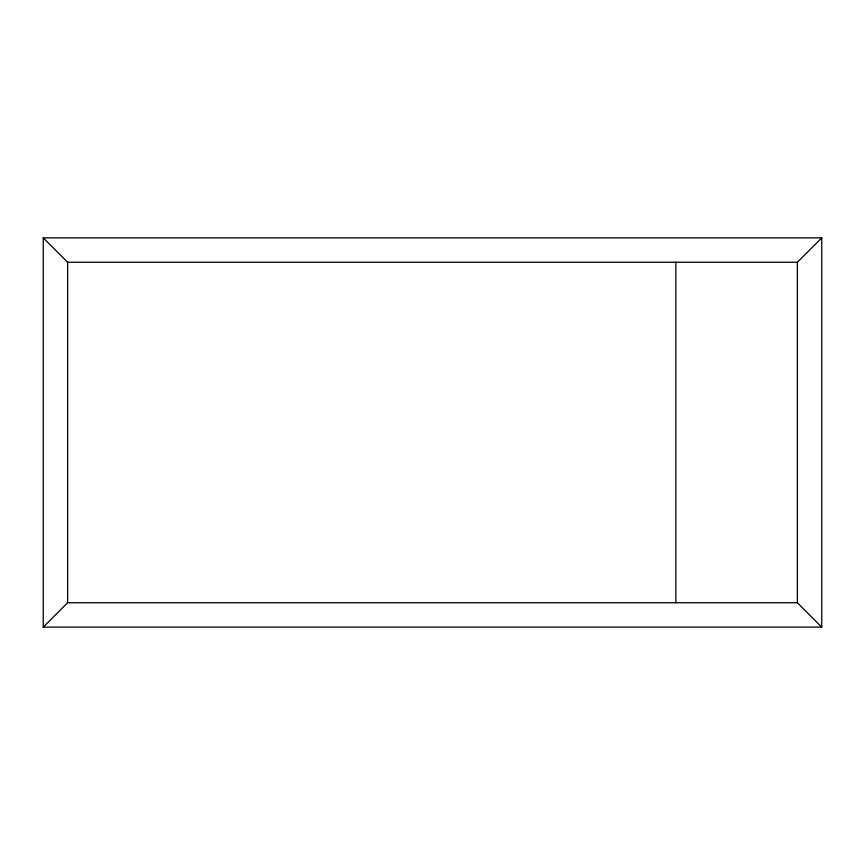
<?xml version="1.0" encoding="UTF-8"?>
<svg xmlns="http://www.w3.org/2000/svg" width="865" height="865" viewBox="0 0 865 865"><rect width="100%" height="100%" fill="white"/><g stroke="black" fill="none" stroke-linecap="round" stroke-linejoin="round"><path stroke-width="1.3" d="M43.25 627.125L67.632 602.743L797.368 602.743L821.75 627.125L821.75 237.875L43.25 237.875L43.25 627.125L821.75 627.125M43.25 237.875L67.632 262.257L797.368 262.257L821.75 237.875M797.368 262.257L797.368 602.743M675.879 262.257L675.879 602.743M67.632 262.257L67.632 602.743"/></g></svg>
